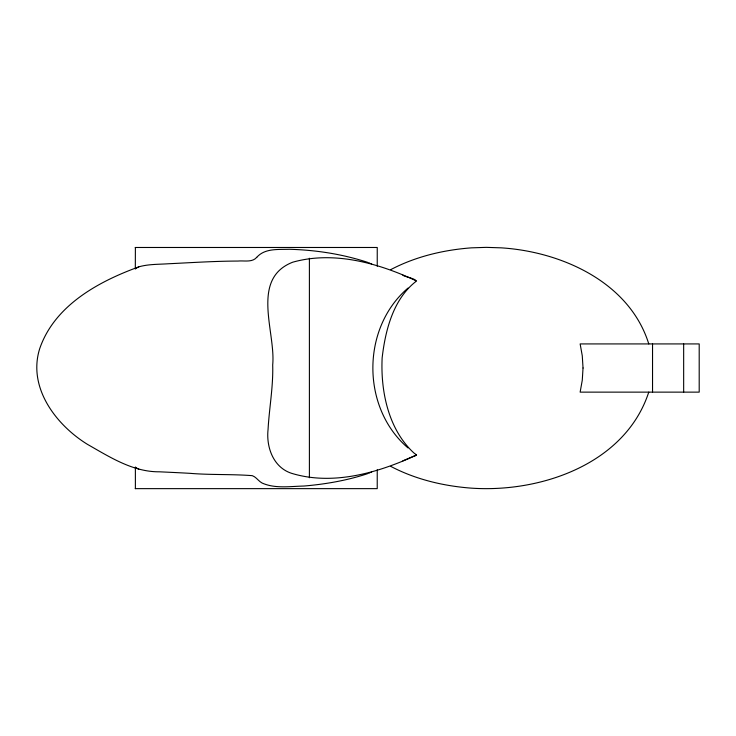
<?xml version="1.0" encoding="UTF-8"?>
<svg xmlns="http://www.w3.org/2000/svg" width="736" height="736" viewBox="0 0 736 736"><rect width="100%" height="100%" fill="white"/><g stroke="black" fill="none" stroke-linecap="round" stroke-linejoin="round"><path stroke-width="1.1" d="M377.237 469.761L377.228 488.64L135.212 488.64M135.387 247.48L135.314 269.045L135.838 268.456M648.766 392.132C625.388 463.864 540.923 492.89 471.509 488.152L471.426 488.152C443.55 486.064 415.684 479.458 390.834 466.412M402.831 275.154C404.202 276.892 420.587 279.275 414.653 282.486C392.849 300.408 385.222 331.099 382.14 357.972C380.54 391.212 388.369 429.226 413.568 452.658C414.57 453.762 418.011 455.023 415.086 455.75M256.956 257.122C265.043 248.096 278.576 249.66 289.45 249.274C315.928 250.01 342.452 254.113 367.66 262.356M256.79 257.278C252.163 262.761 244.14 260.406 237.912 261.059C214.654 261.124 191.452 262.66 168.231 263.773C158.636 264.408 148.819 264.114 139.463 266.653C98.78 281.336 54.519 305.302 39.67 348.754C27.526 387.522 55.927 424.874 87.437 444.342C109.554 456.909 132.968 472.07 159.381 471.804C169.657 472.291 179.943 472.751 190.21 473.349C210.864 475.06 231.684 474.048 252.292 475.668C256.248 477.02 258.419 481.105 262.062 483.028C275.089 488.86 290.15 486.33 303.968 486.036C325.542 484.196 347.079 480.488 367.66 473.644M408.029 288.061C361.155 328.035 361.155 407.965 408.029 447.939M136.169 268.18L138.773 266.892M390.834 269.588C415.684 256.542 443.55 249.936 471.426 247.848L486.33 247.36L501.225 247.848C561.522 251.657 629.565 282.155 648.775 343.924M416.576 454.977L402.831 460.846M415.306 455.621C377.458 473.027 332.341 485.916 291.272 473.22C273.194 467.185 266.119 447 268.06 429.438C269.247 407.9 273.341 386.566 272.697 364.927C275.853 332.129 250.056 278.824 292.716 262.2C333.997 250.562 378.847 263.212 416.576 281.023M370.714 472.512L371.625 472.144M368.727 473.266L369.748 472.889M135.212 247.48L377.246 247.48L377.237 266.248M368.727 262.734L369.748 263.111M138.773 469.108L136.169 467.82M370.714 263.488L371.625 263.856M135.838 467.544L135.378 466.983L135.387 488.64M683.661 343.924L683.661 392.132M652.538 343.924L652.538 392.132M309.396 258.244L309.396 477.756M583.032 368L582.277 380.19L580.134 392.132L699.2 392.132L699.2 343.924L580.143 343.924L582.277 355.838L583.032 368"/></g></svg>
